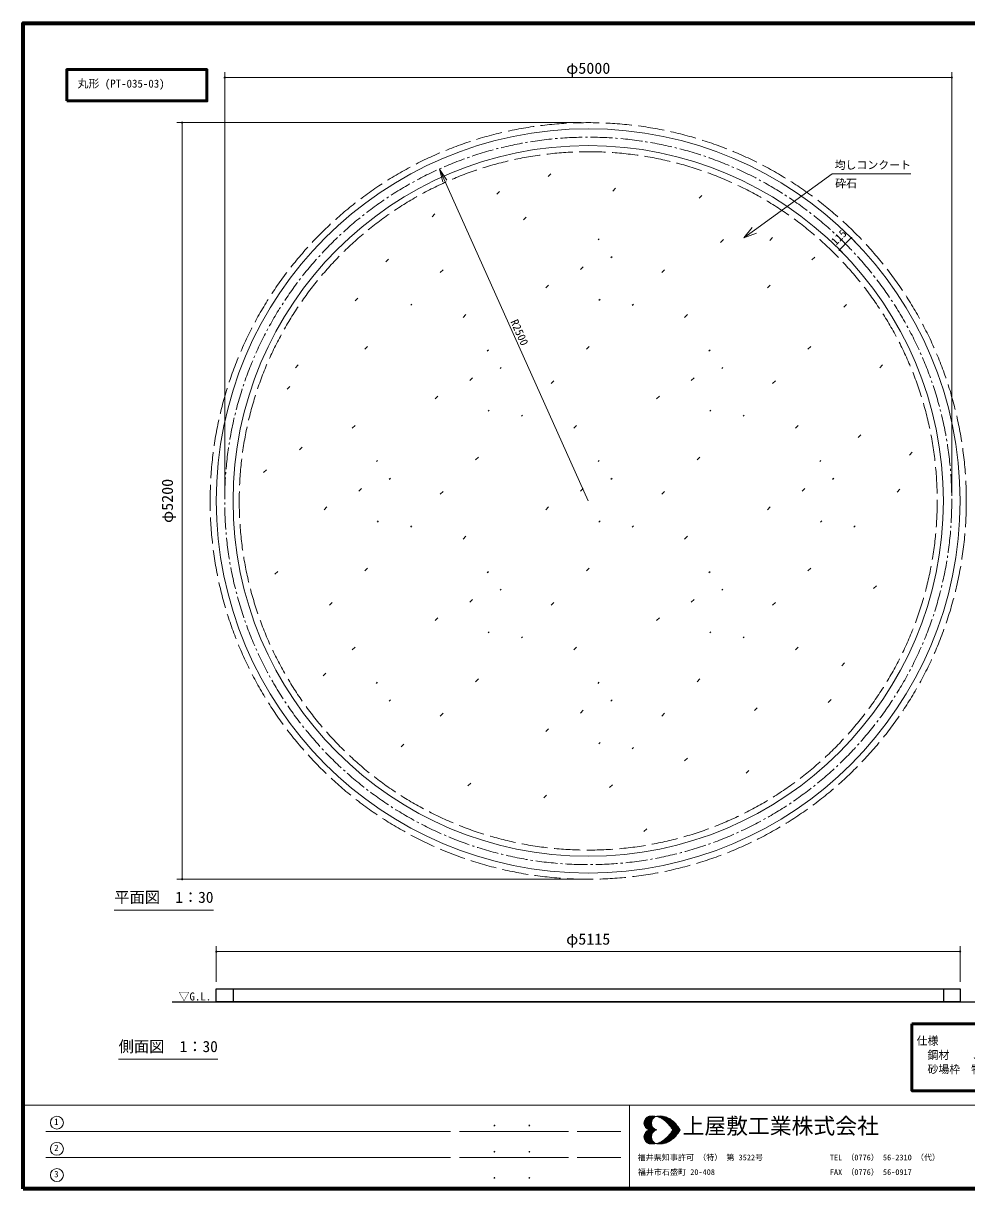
# Model space of a CAD drawing. Units: millimetres on the paper, enlarged 10 times, with parts at other scales. Extents: x 150 to 4050, y 150 to 2820.
# Drawn here: x 150 to 2313, y 150 to 2820 of the extents above; entities that cross this region are included whole.
import ezdxf
from ezdxf.enums import TextEntityAlignment as Align

# ---------------------------------------------------------------- set-up
doc = ezdxf.new("R2010")
doc.units = ezdxf.units.MM
doc.header["$LTSCALE"] = 10
doc.linetypes.add('DASHED', pattern=[7.5, 6, -1.5])
doc.linetypes.add('USER1', pattern=[6.9, 5, -0.7, 0.5, -0.7])
for name, color, linetype in [('D-DOC\u3000文章(説明、指示、参照事項等)', 7, 'Continuous'), ('D-STR-TXT\u3000文字列', 7, 'Continuous'), ('D-TTL-TXT\u3000文字列', 7, 'Continuous')]:
    doc.layers.add(name, color=color, linetype=linetype)
for name, color, linetype, lineweight in [('D-STR', 1, 'Continuous', 13), ('D-STR-DIM\u3000寸法線、寸法値', 7, 'Continuous', 13), ('D-STR-HTXT\u3000旗上げ', 7, 'Continuous', 13), ('D-STR\u3000構造物外形線', 1, 'Continuous', 25), ('D-TTL', 7, 'Continuous', 70), ('D-TTL-FRAM', 7, 'Continuous', 13), ('D-TTL-FRAM\u3000タイトル枠、凡例図枠', 2, 'Continuous', 50), ('D-TTL-TXT', 7, 'Continuous', 13), ('構造体_STRO5_中心線', 2, 'USER1', 13)]:
    doc.layers.add(name, color=color, linetype=linetype, lineweight=lineweight)
doc.styles.add('ＭＳ ゴシック', font='')
doc.styles.get('ＭＳ ゴシック').set_extended_font_data('MS Gothic')

# ---------------------------------------------------------------- blocks, each defined once
blk = doc.blocks.new('filled_dot')
at = {"color": 0, "linetype": 'Continuous', "lineweight": -2, "const_width": 1.25}
blk.add_lwpolyline([(-0.625, 0, 1), (0.625, 0, 1)], format="xyb", close=True, dxfattribs=at)
blk = doc.blocks.new('open_arrow')
at = {"color": 0, "linetype": 'Continuous', "lineweight": -2}
blk.add_lwpolyline([(7.5, 1.25), (0, 0), (7.5, -1.25)], dxfattribs=at)

msp = doc.modelspace()

# ---------------------------------------------------------------- linework, layer by layer
at = {"layer": 'D-STR', "linetype": 'DASHED'}
for radius in [866.67, 800]:
    msp.add_circle((1444.97, 1725.76), radius, dxfattribs=at)
at = {"layer": 'D-STR'}
for radius in [852.5, 814.17]:
    msp.add_circle((1444.97, 1725.76), radius, dxfattribs=at)
at = {"layer": 'D-STR-DIM\u3000寸法線、寸法値'}
for p, q in [((611.63, 1741.76), (611.63, 2707.77)), ((2278.3, 1741.76), (2278.3, 2707.77)), ((2278.3, 2695.77), (611.63, 2695.77)), ((1428.97, 2592.43), (502.08, 2592.43)), ((514.08, 859.09), (514.08, 2592.43)), ((1444.97, 1725.76), (1103.92, 2486.11)), ((2047.99, 2328.14), (2021, 2300.93)), ((2047.99, 2328.14), (2056.51, 2319.69)), ((2021, 2300.93), (2029.52, 2292.48)), ((1428.97, 859.09), (502.08, 859.09)), ((592.47, 624.1), (592.47, 705.31)), ((2297.41, 624.1), (2297.41, 705.31)), ((2297.41, 693.31), (592.47, 693.31))]:
    msp.add_line(p, q, dxfattribs=at)
at = {"layer": 'D-STR-HTXT\u3000旗上げ'}
for p, q in [((1801.55, 2328.13), (1821.11, 2352.25)), ((1801.55, 2328.13), (1825.83, 2345.75)), ((1830.55, 2339.24), (1801.55, 2328.13)), ((358.48, 788.48), (585.98, 788.48)), ((368.48, 446.67), (595.98, 446.67))]:
    msp.add_line(p, q, dxfattribs=at)
msp.add_lwpolyline([(1825.83, 2345.75), (2004, 2475.03), (2184.19, 2475.03)], dxfattribs=at)
at = {"layer": 'D-STR\u3000構造物外形線'}
for p, q in [((1352.88, 2468.67), (1359.23, 2475.02)), ((1235.18, 2428.65), (1241.53, 2435)), ((1501.17, 2435.71), (1507.52, 2442.06)), ((1698.89, 2419.24), (1705.24, 2425.59)), ((1086.89, 2376.87), (1093.24, 2383.22)), ((1296.38, 2369.8), (1302.73, 2376.15)), ((1467.65, 2323.69), (1470.19, 2326.23)), ((1748.32, 2318.02), (1754.67, 2324.37)), ((1861.3, 2322.73), (1867.65, 2329.08)), ((980.97, 2273.3), (987.32, 2279.65)), ((1497.03, 2283.26), (1499.57, 2285.8)), ((1957.81, 2278.01), (1964.16, 2284.36)), ((1105.72, 2248.9), (1112.07, 2255.25)), ((1427.21, 2255.75), (1433.56, 2262.1)), ((1613.72, 2248.9), (1620.07, 2255.25)), ((1347.73, 2213.57), (1354.08, 2219.92)), ((1855.73, 2213.57), (1862.08, 2219.92)), ((910.36, 2183.85), (916.71, 2190.2)), ((1037.95, 2173.99), (1040.49, 2176.53)), ((1469.6, 2185.38), (1472.14, 2187.92)), ((1545.95, 2173.99), (1548.49, 2176.53)), ((2030.78, 2169.73), (2037.13, 2176.08)), ((1158.01, 2146.28), (1164.36, 2152.63)), ((1666.01, 2146.28), (1672.36, 2152.63)), ((932.72, 2073.5), (939.07, 2079.85)), ((1213.65, 2069.69), (1216.19, 2072.23)), ((1440.72, 2073.5), (1447.07, 2079.85)), ((1721.65, 2069.69), (1724.19, 2072.23)), ((1948.72, 2073.5), (1955.07, 2079.85)), ((773.83, 2030.85), (780.18, 2037.2)), ((1243.03, 2029.26), (1245.57, 2031.8)), ((1751.03, 2029.26), (1753.57, 2031.8)), ((2113.16, 2030.85), (2119.51, 2037.2)), ((1173.21, 2001.75), (1179.56, 2008.1)), ((1681.21, 2001.75), (1687.56, 2008.1)), ((755, 1981.42), (761.35, 1987.77)), ((1359.72, 1994.9), (1366.07, 2001.25)), ((1867.72, 1994.9), (1874.07, 2001.25)), ((1093.73, 1959.57), (1100.08, 1965.92)), ((1601.73, 1959.57), (1608.08, 1965.92)), ((1215.6, 1931.38), (1218.14, 1933.92)), ((1291.95, 1919.99), (1294.49, 1922.53)), ((1723.6, 1931.38), (1726.14, 1933.92)), ((1799.95, 1919.99), (1802.49, 1922.53)), ((904.01, 1892.28), (910.36, 1898.63)), ((1412.01, 1892.28), (1418.36, 1898.63)), ((1920.01, 1892.28), (1926.36, 1898.63)), ((2063.73, 1870.79), (2070.08, 1877.14)), ((783.25, 1842.55), (789.6, 1848.9)), ((959.65, 1815.69), (962.19, 1818.23)), ((1186.72, 1819.5), (1193.07, 1825.85)), ((1467.65, 1815.69), (1470.19, 1818.23)), ((1694.72, 1819.5), (1701.07, 1825.85)), ((1975.65, 1815.69), (1978.19, 1818.23)), ((2181.43, 1830.78), (2187.78, 1837.13)), ((700.86, 1790.76), (707.21, 1797.11)), ((989.03, 1775.26), (991.57, 1777.8)), ((1497.03, 1775.26), (1499.57, 1777.8)), ((2005.03, 1775.26), (2007.57, 1777.8)), ((919.21, 1747.75), (925.56, 1754.1)), ((1105.72, 1740.9), (1112.07, 1747.25)), ((1427.21, 1747.75), (1433.56, 1754.1)), ((1613.72, 1740.9), (1620.07, 1747.25)), ((1935.21, 1747.75), (1941.56, 1754.1)), ((2153.18, 1746.04), (2159.53, 1752.39)), ((839.73, 1705.57), (846.08, 1711.92)), ((1347.73, 1705.57), (1354.08, 1711.92)), ((1855.73, 1705.57), (1862.08, 1711.92)), ((961.6, 1677.38), (964.14, 1679.92)), ((1037.95, 1665.99), (1040.49, 1668.53)), ((1469.6, 1677.38), (1472.14, 1679.92)), ((1545.95, 1665.99), (1548.49, 1668.53)), ((1977.6, 1677.38), (1980.14, 1679.92)), ((2053.95, 1665.99), (2056.49, 1668.53)), ((1158.01, 1638.28), (1164.36, 1644.63)), ((1666.01, 1638.28), (1672.36, 1644.63)), ((726.76, 1557.73), (733.11, 1564.08)), ((932.72, 1565.5), (939.07, 1571.85)), ((1213.65, 1561.69), (1216.19, 1564.23)), ((1440.72, 1565.5), (1447.07, 1571.85)), ((1721.65, 1561.69), (1724.19, 1564.23)), ((1948.72, 1565.5), (1955.07, 1571.85)), ((1243.03, 1521.26), (1245.57, 1523.8)), ((1751.03, 1521.26), (1753.57, 1523.8)), ((2099.04, 1524.78), (2105.39, 1531.13)), ((1173.21, 1493.75), (1179.56, 1500.1)), ((1681.21, 1493.75), (1687.56, 1500.1)), ((851.72, 1486.9), (858.07, 1493.25)), ((1359.72, 1486.9), (1366.07, 1493.25)), ((1867.72, 1486.9), (1874.07, 1493.25)), ((1093.73, 1451.57), (1100.08, 1457.92)), ((1601.73, 1451.57), (1608.08, 1457.92)), ((1215.6, 1423.38), (1218.14, 1425.92)), ((1723.6, 1423.38), (1726.14, 1425.92)), ((904.01, 1384.28), (910.36, 1390.63)), ((1291.95, 1411.99), (1294.49, 1414.53)), ((1412.01, 1384.28), (1418.36, 1390.63)), ((1799.95, 1411.99), (1802.49, 1414.53)), ((1920.01, 1384.28), (1926.36, 1390.63)), ((2026.07, 1348.24), (2032.42, 1354.59)), ((837.39, 1324.7), (843.74, 1331.05)), ((959.65, 1307.69), (962.19, 1310.23)), ((1186.72, 1311.5), (1193.07, 1317.85)), ((1467.65, 1307.69), (1470.19, 1310.23)), ((1694.72, 1311.5), (1701.07, 1317.85)), ((989.03, 1267.26), (991.57, 1269.8)), ((1497.03, 1267.26), (1499.57, 1269.8)), ((1995.34, 1264.23), (2001.69, 1270.58)), ((1105.72, 1232.9), (1112.07, 1239.25)), ((1427.21, 1239.75), (1433.56, 1246.1)), ((1613.72, 1232.9), (1620.07, 1239.25)), ((1825.86, 1245.4), (1832.21, 1251.75)), ((1347.73, 1197.57), (1354.08, 1203.92)), ((1016.28, 1162.29), (1022.63, 1168.64)), ((1469.6, 1169.38), (1472.14, 1171.92)), ((1545.95, 1157.99), (1548.49, 1160.53)), ((1666.01, 1130.28), (1672.36, 1136.63)), ((1807.03, 1101.82), (1813.38, 1108.17)), ((1169.28, 1072.84), (1175.63, 1079.19)), ((1493.97, 1068.86), (1500.32, 1075.21)), ((1343.33, 1045.32), (1349.68, 1051.67)), ((1572.71, 968.21), (1579.06, 974.56)), ((630.8, 608.1), (630.8, 578.1)), ((2259.07, 608.1), (2259.07, 578.1)), ((491.63, 578.1), (2398.3, 578.1))]:
    msp.add_line(p, q, dxfattribs=at)
msp.add_lwpolyline([(592.47, 608.1), (2297.41, 608.1), (2297.41, 578.1), (592.47, 578.1)], close=True, dxfattribs=at)
at = {"layer": 'D-TTL'}
msp.add_lwpolyline([(150, 150), (150, 2820), (4050, 2820), (4050, 150)], close=True, dxfattribs=at)
at = {"layer": 'D-TTL-FRAM'}
for p, q in [((150, 341.22), (4050, 341.22)), ((1539.61, 341.22), (1539.61, 150)), ((1129.61, 281.22), (201.7, 281.22)), ((1399.61, 281.22), (1149.61, 281.22)), ((1419.61, 281.22), (1519.61, 281.22)), ((1129.61, 221.22), (201.7, 221.22)), ((1399.61, 221.22), (1149.61, 221.22)), ((1419.61, 221.22), (1519.61, 221.22))]:
    msp.add_line(p, q, dxfattribs=at)
at = {"layer": 'D-TTL-FRAM\u3000タイトル枠、凡例図枠'}
for points in [[(249.44, 2642.37), (570.87, 2642.37), (570.87, 2713.8), (249.44, 2713.8)], [(2187.07, 527.47), (3039.97, 527.47), (3039.97, 374.29), (2187.07, 374.29)]]:
    msp.add_lwpolyline(points, close=True, dxfattribs=at)
at = {"layer": 'D-TTL-TXT'}
for p, q in [((1572.7, 300.39), (1588.74, 316.43)), ((1572.7, 300.6), (1588.74, 284.56)), ((1572.91, 298.1), (1591.24, 316.43)), ((1572.91, 302.89), (1586.24, 316.22)), ((1572.91, 302.68), (1591.24, 284.56)), ((1572.91, 297.89), (1586.45, 284.56)), ((1573.32, 296.22), (1593.53, 316.43)), ((1573.32, 304.56), (1593.53, 284.56)), ((1573.74, 294.35), (1595.61, 316.22)), ((1573.74, 294.97), (1583.53, 284.97)), ((1573.95, 306.22), (1582.91, 315.39)), ((1573.95, 306.43), (1595.82, 284.56)), ((1574.57, 292.89), (1597.91, 316.02)), ((1574.78, 307.89), (1598.11, 284.56)), ((1575.41, 309.56), (1591.03, 294.14)), ((1575.41, 291.22), (1591.45, 307.27)), ((1576.45, 289.97), (1590.2, 303.72)), ((1576.66, 310.81), (1589.99, 297.47)), ((1577.49, 288.72), (1589.78, 301.02)), ((1577.7, 312.06), (1589.78, 299.97)), ((1578.74, 287.68), (1589.78, 298.72)), ((1578.95, 313.1), (1589.78, 302.27)), ((1580.2, 286.64), (1590.41, 296.85)), ((1580.41, 313.93), (1590.2, 304.14)), ((1581.66, 285.81), (1590.82, 294.97)), ((1581.86, 314.97), (1590.82, 306.02)), ((1583.53, 315.6), (1591.45, 307.68)), ((1585.41, 316.22), (1592.28, 309.14)), ((1587.49, 316.43), (1593.32, 310.39)), ((1589.78, 316.43), (1594.36, 311.85)), ((1592.07, 316.43), (1595.61, 312.89)), ((1594.57, 316.43), (1597.07, 313.93)), ((1597.07, 316.22), (1598.53, 314.77)), ((1599.15, 314.97), (1599.78, 315.81)), ((1599.99, 315.6), (1600.2, 315.6)), ((1601.65, 315.39), (1602.7, 316.22)), ((1601.86, 316.22), (1602.9, 314.97)), ((1603.53, 314.77), (1605.2, 316.43)), ((1604.15, 316.22), (1606.45, 313.93)), ((1605.4, 314.35), (1607.7, 316.43)), ((1606.45, 316.22), (1609.99, 312.68)), ((1607.28, 313.72), (1609.99, 316.43)), ((1608.74, 316.43), (1614.78, 310.18)), ((1608.95, 313.1), (1612.28, 316.43)), ((1610.61, 312.27), (1614.36, 316.02)), ((1611.03, 316.22), (1642.9, 284.56)), ((1612.07, 311.43), (1616.24, 315.81)), ((1613.53, 316.22), (1645.2, 284.56)), ((1613.74, 310.81), (1618.32, 315.39)), ((1615.2, 309.77), (1620.2, 314.97)), ((1616.24, 315.81), (1647.49, 284.56)), ((1616.45, 308.93), (1622.07, 314.35)), ((1617.9, 307.89), (1623.95, 313.93)), ((1619.15, 315.39), (1649.99, 284.56)), ((1619.15, 306.85), (1625.61, 313.1)), ((1620.61, 305.81), (1627.28, 312.47)), ((1621.86, 304.77), (1628.74, 311.85)), ((1622.49, 314.35), (1652.28, 284.56)), ((1623.11, 303.72), (1630.4, 311.02)), ((1624.15, 302.47), (1631.86, 310.18)), ((1625.4, 301.43), (1633.32, 309.14)), ((1626.03, 313.1), (1654.57, 284.56)), ((1626.65, 300.18), (1634.57, 308.31)), ((1627.7, 298.93), (1636.03, 307.27)), ((1628.95, 297.68), (1637.28, 306.02)), ((1629.99, 296.43), (1638.53, 304.97)), ((1630.61, 310.81), (1653.53, 288.1)), ((1631.03, 295.18), (1639.78, 303.93)), ((1632.07, 293.93), (1641.03, 302.89)), ((1633.11, 292.68), (1642.28, 301.64)), ((1634.15, 291.22), (1643.53, 300.39)), ((1635.2, 289.97), (1644.57, 299.35)), ((1636.03, 288.52), (1645.61, 298.1)), ((1637.07, 287.06), (1646.86, 296.85)), ((1637.9, 285.6), (1647.9, 295.6)), ((1639.15, 284.56), (1648.95, 294.35)), ((1640.2, 303.72), (1645.82, 297.89)), ((1572.7, 268.31), (1588.74, 284.35)), ((1572.7, 268.52), (1588.74, 252.48)), ((1572.91, 266.22), (1591.24, 284.35)), ((1572.91, 271.02), (1586.45, 284.35)), ((1572.91, 270.81), (1591.24, 252.48)), ((1573.32, 264.35), (1593.53, 284.35)), ((1573.32, 272.68), (1593.53, 252.48)), ((1573.74, 273.93), (1583.53, 283.93)), ((1573.74, 274.56), (1595.61, 252.68)), ((1573.95, 262.47), (1595.82, 284.35)), ((1574.57, 276.02), (1597.91, 252.89)), ((1574.78, 261.02), (1598.11, 284.35)), ((1575.41, 277.68), (1591.45, 261.64)), ((1575.41, 259.35), (1591.03, 274.77)), ((1576.45, 278.93), (1590.2, 265.18)), ((1576.66, 258.1), (1589.99, 271.43)), ((1577.49, 280.18), (1589.78, 267.89)), ((1577.7, 256.85), (1589.78, 268.93)), ((1578.74, 281.22), (1589.78, 270.18)), ((1580.2, 282.27), (1590.41, 272.06)), ((1581.66, 283.1), (1590.82, 273.93)), ((1583.32, 284.97), (1591.45, 293.31)), ((1583.32, 283.93), (1591.45, 275.6)), ((1584.99, 284.56), (1592.28, 291.64)), ((1584.99, 284.35), (1592.28, 277.27)), ((1587.49, 284.56), (1593.32, 290.39)), ((1587.49, 284.35), (1593.32, 278.52)), ((1589.78, 284.56), (1594.36, 289.14)), ((1589.78, 284.35), (1594.36, 279.77)), ((1592.07, 284.56), (1595.41, 287.89)), ((1592.07, 284.35), (1595.41, 281.02)), ((1594.36, 284.56), (1596.86, 286.85)), ((1594.36, 284.35), (1596.86, 282.06)), ((1596.86, 284.56), (1598.32, 286.02)), ((1596.86, 284.35), (1598.32, 282.89)), ((1599.15, 284.56), (1599.99, 285.18)), ((1599.15, 284.35), (1599.99, 283.72)), ((1599.78, 285.18), (1600.61, 284.56)), ((1599.78, 283.72), (1600.61, 284.35)), ((1601.45, 284.56), (1601.65, 284.56)), ((1601.45, 284.35), (1601.65, 284.35)), ((1611.03, 252.68), (1642.9, 284.35)), ((1613.53, 252.68), (1645.2, 284.35)), ((1616.24, 253.1), (1647.49, 284.35)), ((1619.15, 253.52), (1649.99, 284.35)), ((1622.49, 254.56), (1652.28, 284.35)), ((1625.4, 267.47), (1633.32, 259.77)), ((1626.03, 255.81), (1654.57, 284.35)), ((1626.65, 268.72), (1634.57, 260.6)), ((1627.7, 269.97), (1636.03, 261.64)), ((1628.95, 271.22), (1637.28, 262.89)), ((1629.99, 272.47), (1638.53, 263.93)), ((1630.61, 258.1), (1653.53, 280.81)), ((1631.03, 273.72), (1639.78, 264.97)), ((1632.07, 274.97), (1641.03, 266.02)), ((1633.11, 276.22), (1642.28, 267.27)), ((1634.15, 277.68), (1643.53, 268.52)), ((1635.2, 289.77), (1640.4, 284.56)), ((1635.2, 279.14), (1640.4, 284.35)), ((1635.2, 278.93), (1644.57, 269.56)), ((1636.03, 280.39), (1645.61, 270.81)), ((1637.07, 281.85), (1646.86, 272.06)), ((1637.9, 283.31), (1647.9, 273.31)), ((1639.15, 284.35), (1648.95, 274.56)), ((1640.2, 265.18), (1645.82, 271.02)), ((1641.45, 284.56), (1649.99, 292.89)), ((1641.45, 284.35), (1649.99, 276.02)), ((1643.95, 284.56), (1651.03, 291.64)), ((1643.95, 284.35), (1651.03, 277.27)), ((1646.24, 284.56), (1652.07, 290.18)), ((1646.24, 284.35), (1652.07, 278.72)), ((1648.53, 284.56), (1652.9, 288.93)), ((1648.53, 284.35), (1652.9, 279.97)), ((1650.82, 284.56), (1653.95, 287.47)), ((1650.82, 284.35), (1653.95, 281.43)), ((1653.32, 284.56), (1654.78, 286.02)), ((1653.32, 284.35), (1654.78, 282.89)), ((1655.61, 284.56), (1655.82, 284.56)), ((1655.61, 284.35), (1655.82, 284.35)), ((1572.91, 266.02), (1586.24, 252.68)), ((1573.95, 262.68), (1582.91, 253.52)), ((1578.95, 255.81), (1589.78, 266.64)), ((1580.41, 254.97), (1590.2, 264.77)), ((1581.86, 253.93), (1590.82, 262.89)), ((1583.53, 253.31), (1591.45, 261.22)), ((1585.41, 252.68), (1592.28, 259.77)), ((1587.49, 252.48), (1593.32, 258.52)), ((1589.78, 252.48), (1594.36, 257.06)), ((1592.07, 252.48), (1595.61, 256.02)), ((1594.57, 252.48), (1597.07, 254.97)), ((1597.07, 252.68), (1598.53, 254.14)), ((1599.15, 253.93), (1599.78, 253.1)), ((1599.99, 253.31), (1600.2, 253.31)), ((1601.65, 253.52), (1602.7, 252.68)), ((1601.86, 252.68), (1602.9, 253.93)), ((1603.53, 254.14), (1605.2, 252.48)), ((1604.15, 252.68), (1606.45, 254.97)), ((1605.4, 254.56), (1607.7, 252.48)), ((1606.45, 252.68), (1609.99, 256.22)), ((1607.28, 255.18), (1609.99, 252.48)), ((1608.74, 252.48), (1614.78, 258.72)), ((1608.95, 255.81), (1612.28, 252.48)), ((1610.61, 256.64), (1614.36, 252.89)), ((1612.07, 257.47), (1616.24, 253.1)), ((1613.74, 258.1), (1618.32, 253.52)), ((1615.2, 259.14), (1620.2, 253.93)), ((1616.45, 259.97), (1622.07, 254.56)), ((1617.9, 261.02), (1623.95, 254.97)), ((1619.15, 262.06), (1625.61, 255.81)), ((1620.61, 263.1), (1627.28, 256.43)), ((1621.86, 264.14), (1628.74, 257.06)), ((1623.11, 265.18), (1630.4, 257.89)), ((1624.15, 266.43), (1631.86, 258.72))]:
    msp.add_line(p, q, dxfattribs=at)
for centre in [(226.99, 301.26), (226.99, 241.26), (226.99, 181.26)]:
    msp.add_circle(centre, 14.81, dxfattribs=at)
for centre, radius, start, end in [((1589.11, 300.35), 16.39, 105.2024, 254.7976), ((1591.19, 269.61), 46.99, 58.71735, 97.79751), ((1606.23, 300.35), 16.39, 105.2024, 254.7976), ((1608.3, 269.61), 46.99, 58.71735, 97.79751), ((1567, 241.92), 83.45, 30.69974, 54.3922), ((1584.11, 241.92), 83.45, 30.69974, 54.3922), ((1589.11, 268.71), 16.39, 105.2024, 254.7976), ((1606.23, 268.71), 16.39, 105.2024, 254.7976), ((1567, 327.13), 83.45, 305.6078, 329.30026), ((1584.11, 327.13), 83.45, 305.6078, 329.30026), ((1591.19, 299.44), 46.99, 262.20249, 301.28265), ((1608.3, 299.44), 46.99, 262.20249, 301.28265)]:
    msp.add_arc(centre, radius, start, end, dxfattribs=at)
at = {"layer": '構造体_STRO5_中心線'}
msp.add_circle((1444.97, 1725.76), 833.33, dxfattribs=at)

# ---------------------------------------------------------------- block references
at = {"layer": 'D-STR-DIM\u3000寸法線、寸法値', "xscale": 2, "yscale": 2}
for p in [(611.63, 2695.77), (592.47, 693.31)]:
    msp.add_blockref('filled_dot', p, dxfattribs=at)
at = {"layer": 'D-STR-DIM\u3000寸法線、寸法値'}
for name, p, xscale, yscale, rotation in [('filled_dot', (2278.3, 2695.77), 2, 2, 180), ('filled_dot', (514.08, 2592.43), 2, 2, 270), ('open_arrow', (1103.92, 2486.11), 4, 4, 294.2), ('filled_dot', (2047.99, 2328.14), 2, 2, 225.2), ('filled_dot', (2021, 2300.93), 2, 2, 45.2), ('filled_dot', (514.08, 859.09), 2, 2, 90), ('filled_dot', (2297.41, 693.31), 2, 2, 180)]:
    msp.add_blockref(name, p, dxfattribs=dict(at, xscale=xscale, yscale=yscale, rotation=rotation))

# ---------------------------------------------------------------- texts
at = {"layer": 'D-DOC\u3000文章(説明、指示、参照事項等)', "style": 'ＭＳ ゴシック'}
for s, p in [('仕様', (2197.62, 497.96)), ('\u3000鋼材\u3000\u3000ＪＩＳ規格品', (2197.62, 465.34)), ('\u3000砂場枠\u3000特殊合成ゴム\u3000一体成形品', (2197.62, 432.72))]:
    msp.add_text(s, height=18.33, dxfattribs=at).set_placement(p, align=Align.TOP_LEFT)
at = {"layer": 'D-STR-DIM\u3000寸法線、寸法値', "style": 'ＭＳ ゴシック', "width": 1.05}
for s, p in [('φ5000', (1444.97, 2717.15)), ('φ5115', (1444.94, 721.91))]:
    msp.add_text(s, height=25.66, dxfattribs=at).set_placement(p, align=Align.MIDDLE_CENTER)
at = {"layer": 'D-STR-DIM\u3000寸法線、寸法値', "style": 'ＭＳ ゴシック'}
for s, rotation, p in [('115', 45.231, (2019.32, 2329.59)), ('R2500', 294.158, (1287.4, 2111.78))]:
    msp.add_text(s, height=18.33, rotation=rotation, dxfattribs=at).set_placement(p, align=Align.MIDDLE_CENTER)
at = {"layer": 'D-STR-DIM\u3000寸法線、寸法値', "style": 'ＭＳ ゴシック', "width": 1.05}
msp.add_text('φ5200', height=25.66, rotation=90, dxfattribs=at).set_placement((480.19, 1725.76), align=Align.MIDDLE_CENTER)
at = {"layer": 'D-STR-HTXT\u3000旗上げ', "style": 'ＭＳ ゴシック'}
for s, p in [('均しコンクート', (2009.78, 2480.66)), ('砕石', (2010.98, 2438.76))]:
    msp.add_text(s, height=18.33, dxfattribs=at).set_placement(p, align=Align.BOTTOM_LEFT)
for s, p in [('平面図\u30001：30', (358.48, 830.48)), ('側面図\u30001：30', (368.48, 488.67))]:
    msp.add_text(s, height=25.66, dxfattribs=at).set_placement(p, align=Align.TOP_LEFT)
at = {"layer": 'D-STR-TXT\u3000文字列', "style": 'ＭＳ ゴシック'}
msp.add_text('▽G.L.', height=18.33, dxfattribs=at).set_placement((505.94, 599.61), align=Align.TOP_LEFT)
at = {"layer": 'D-TTL-FRAM', "style": 'ＭＳ ゴシック'}
for p in [(1222.5, 286.42), (1302.5, 286.42), (1222.5, 226.42), (1302.5, 226.42), (1222.5, 166.42), (1302.5, 166.42)]:
    msp.add_text('.', height=21.99, dxfattribs=at).set_placement(p, align=Align.BOTTOM_LEFT)
at = {"layer": 'D-TTL-TXT', "style": 'ＭＳ ゴシック'}
for s, height, p in [('1', 14.66, (220.88, 291.76)), ('上屋敷工業株式会社', 36.66, (1661.13, 264.41)), ('2', 14.66, (220.88, 231.76)), ('福井県知事許可 （特） 第 3522号', 13.2, (1558.15, 210.99)), ('TEL （0776） 56-2310 （代）', 13.2, (1998.8, 210.99)), ('3', 14.66, (220.88, 171.76)), ('福井市石盛町 20-408', 13.2, (1558.51, 177.41)), ('FAX （0776） 56-0917', 13.2, (1998.8, 177.41))]:
    msp.add_text(s, height=height, dxfattribs=at).set_placement(p, align=Align.BOTTOM_LEFT)
at = {"layer": 'D-TTL-TXT\u3000文字列', "style": 'ＭＳ ゴシック'}
msp.add_text('丸形 (PT-035-03)', height=18.33, dxfattribs=at).set_placement((274.38, 2667.17), align=Align.BOTTOM_LEFT)

doc.saveas('drawing.dxf')
